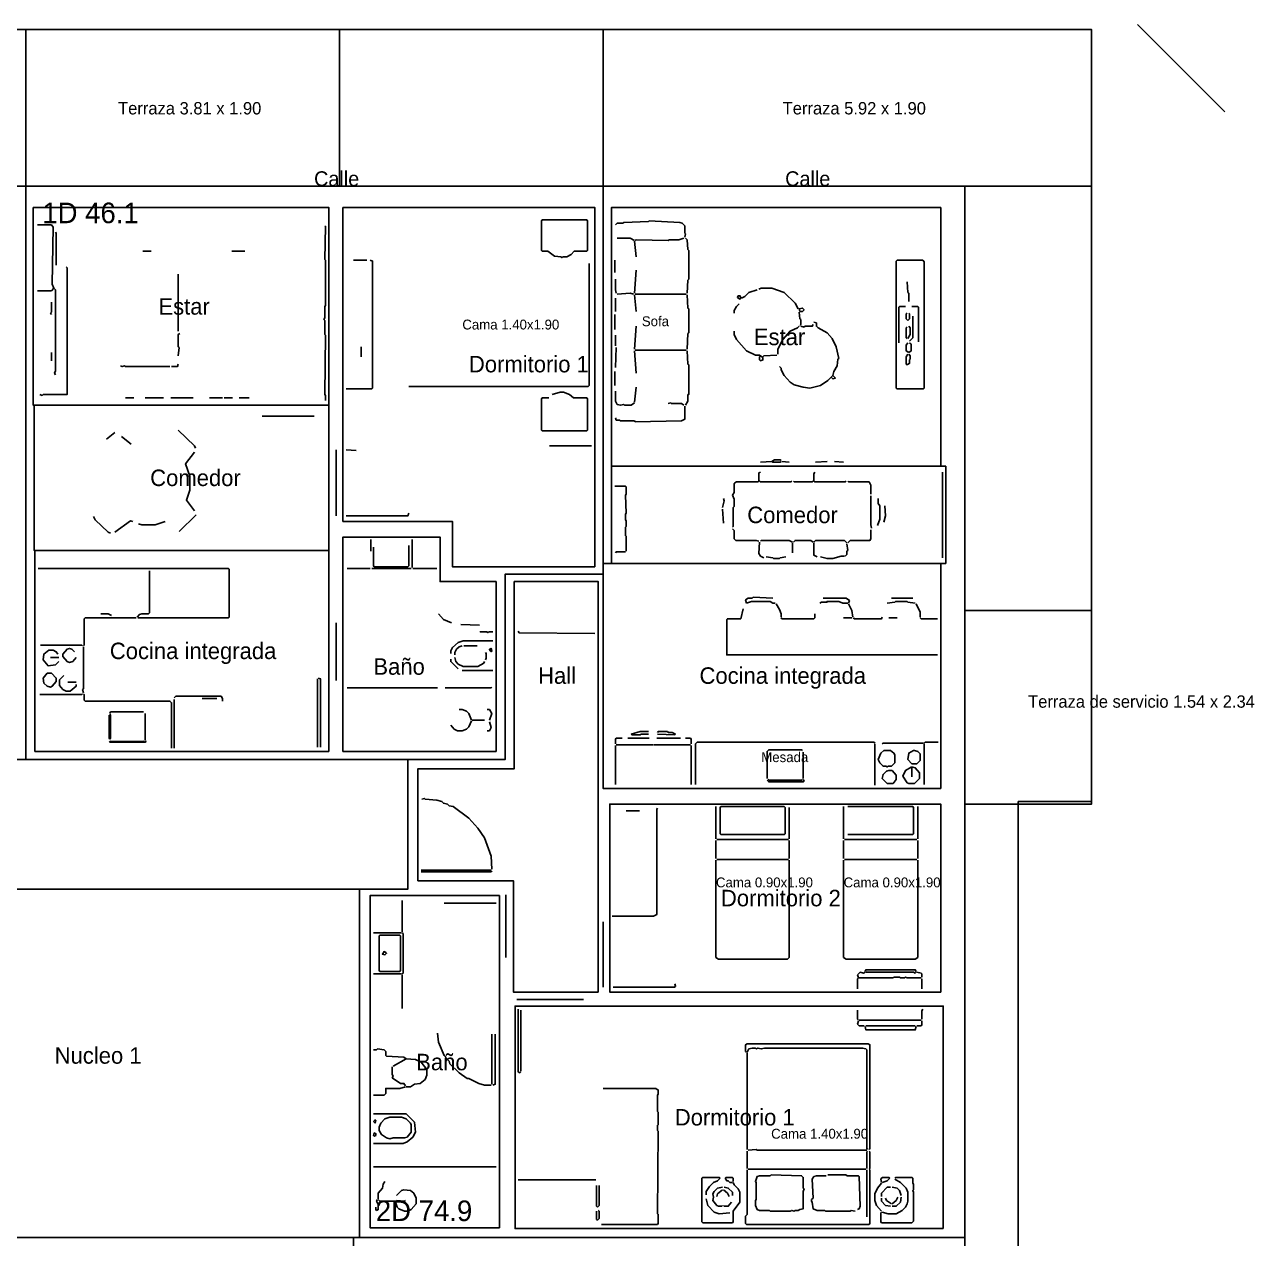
# Model space of a CAD drawing. Header units: metres. Extents: x 0 to 142, y 0 to 33.
# Drawn here: x 16.79 to 31.72, y 18.08 to 32.81 of the extents above; entities that cross this region are included whole.
import ezdxf

# ---------------------------------------------------------------- set-up
doc = ezdxf.new("R2010")
doc.units = ezdxf.units.M
for name, color, linetype in [('Trazo_Cotas', 9, 'Continuous'), ('Trazo_Entrada', 1, 'Continuous'), ('Trazo_Equipamiento', 8, 'Continuous'), ('Trazo_Estancias', 3, 'Continuous'), ('Trazo_Fachada', 30, 'Continuous'), ('Trazo_Norte', 1, 'Continuous'), ('Trazo_Nucleos', 252, 'Continuous'), ('Trazo_Pasillo', 9, 'Continuous'), ('Trazo_Puertas', 1, 'Continuous'), ('Trazo_Terreno', 7, 'Continuous'), ('Trazo_Unidad', 7, 'Continuous'), ('Trazo_Ventanas', 5, 'Continuous')]:
    doc.layers.add(name, color=color, linetype=linetype)

msp = doc.modelspace()

# ---------------------------------------------------------------- linework, layer by layer
at = {"layer": 'Trazo_Cotas'}
for points in [[(11.47, 32.75), (16.8, 32.75), (16.8, 30.85), (11.47, 30.85)], [(16.8, 32.75), (20.61, 32.75), (20.61, 30.85), (16.8, 30.85)], [(23.81, 32.75), (29.74, 32.75), (29.74, 30.85), (23.81, 30.85)], [(28.2, 25.7), (29.74, 25.7), (29.74, 23.35), (28.2, 23.35)]]:
    msp.add_lwpolyline(points, close=True, dxfattribs=at)
at = {"layer": 'Trazo_Entrada'}
for p, q in [((19.48, 23.89), (20.38, 23.89)), ((21.44, 23.41), (21.44, 22.52))]:
    msp.add_line(p, q, dxfattribs=at)
at = {"layer": 'Trazo_Equipamiento', "color": 9}
for p, q in [((24.21, 29.99), (24.19, 30.18)), ((18.32, 30.06), (18.22, 30.06)), ((19.3, 30.06), (19.46, 30.06)), ((20.94, 29.95), (20.78, 29.95)), ((23.95, 29.95), (23.95, 29.8)), ((18.65, 29.78), (18.65, 29.09)), ((24.19, 29.55), (24.21, 29.83)), ((23.96, 29.49), (23.96, 29.33)), ((24.21, 29.33), (24.19, 29.53)), ((24.2, 29.54), (24.82, 29.54)), ((23.95, 29.29), (23.95, 29.11)), ((24.19, 28.87), (24.21, 29.15)), ((23.96, 28.91), (23.96, 29.04)), ((17.11, 28.83), (17.11, 28.73)), ((20.87, 28.9), (20.87, 28.78)), ((23.97, 28.89), (23.96, 28.65)), ((24.19, 28.85), (24.21, 28.58)), ((24.82, 28.86), (24.2, 28.86)), ((23.95, 28.43), (23.95, 28.6)), ((24.21, 28.41), (24.19, 28.23)), ((18.01, 28.28), (18.11, 28.28)), ((18.47, 28.28), (18.25, 28.28)), ((18.83, 28.28), (18.56, 28.28)), ((19.19, 28.28), (19.03, 28.28)), ((19.31, 28.28), (19.21, 28.28)), ((19.51, 28.28), (19.39, 28.28)), ((20.3, 28.06), (19.67, 28.06)), ((17.88, 27.86), (17.78, 27.78)), ((17.96, 27.81), (18.08, 27.72)), ((20.81, 27.64), (20.69, 27.65)), ((23.16, 27.7), (23.67, 27.7)), ((25.72, 27.5), (25.86, 27.51)), ((26.07, 27.5), (25.98, 27.51)), ((26.53, 27.51), (26.39, 27.5)), ((26.73, 27.5), (26.62, 27.51)), ((27.93, 26.34), (27.93, 27.38)), ((25.26, 26.93), (25.27, 26.76)), ((18.87, 26.86), (18.66, 26.66)), ((26.11, 26.52), (26.11, 26.4)), ((25.18, 23.32), (25.18, 22.93)), ((26.07, 23.31), (26.07, 22.93)), ((26.73, 22.93), (26.73, 23.32)), ((27.63, 22.93), (27.63, 23.32)), ((24.25, 23.27), (24.09, 23.27)), ((25.18, 22.91), (25.18, 22.69)), ((25.19, 22.92), (26.06, 22.92)), ((26.07, 22.91), (26.07, 22.69)), ((26.73, 22.91), (26.73, 22.69)), ((26.74, 22.92), (27.62, 22.92)), ((27.63, 22.69), (27.63, 22.91)), ((21.6, 22.55), (22.45, 22.55)), ((25.19, 22.68), (26.06, 22.68)), ((27.62, 22.68), (26.74, 22.68)), ((27.68, 21.11), (27.68, 21.23)), ((22.81, 20.11), (22.81, 20.85)), ((26.92, 20.73), (27.67, 20.73)), ((27.6, 20.66), (27, 20.66)), ((25.56, 19.16), (25.56, 20.33)), ((25.56, 18.93), (25.56, 19.14)), ((27, 18.92), (25.57, 18.92)), ((27.01, 18.34), (27.01, 18.91)), ((22.78, 18.79), (23.72, 18.79))]:
    msp.add_line(p, q, dxfattribs=at)
at = {"layer": 'Trazo_Equipamiento', "color": 8}
for p, q in [((20.99, 26.56), (20.99, 26.42)), ((21.49, 26.22), (21.49, 26.56)), ((20.98, 26.21), (20.7, 26.21)), ((21.48, 26.21), (21, 26.21)), ((21.5, 26.21), (21.79, 26.21)), ((27.31, 25.85), (27.57, 25.85)), ((26.83, 25.61), (26.73, 25.61)), ((27.38, 25.61), (27.28, 25.61)), ((22.31, 25.52), (22.08, 25.53)), ((22.12, 25.27), (22.28, 25.27)), ((17.2, 25.13), (17.1, 25.13)), ((22.47, 24.97), (22.1, 24.97)), ((17.31, 24.83), (17.41, 24.83)), ((20.34, 24.87), (20.34, 24.04)), ((21.8, 24.76), (20.7, 24.76)), ((18.6, 24.62), (18.6, 24.03)), ((18.94, 24.63), (19.12, 24.63)), ((18.25, 24.13), (18.25, 24.45)), ((22.37, 24.37), (22.22, 24.37)), ((23.96, 24.06), (23.96, 23.59)), ((24.42, 24.07), (23.97, 24.07)), ((24.37, 24.15), (24.11, 24.15)), ((24.87, 24.07), (24.43, 24.07)), ((24.75, 24.15), (24.46, 24.15)), ((24.88, 24.06), (24.88, 23.59)), ((27.11, 24.08), (27.11, 23.58)), ((27.71, 23.59), (27.71, 24.08)), ((26.24, 23.66), (26.24, 23.98)), ((27.56, 23.68), (27.56, 23.79)), ((21.37, 22.18), (21.37, 21.8)), ((21.88, 22.15), (22.51, 22.15)), ((21.36, 21.79), (21.02, 21.79)), ((21.02, 21.29), (21.36, 21.29)), ((21.37, 21.28), (21.37, 20.87)), ((22.46, 19.95), (22.46, 20.56)), ((21.26, 20.17), (21.42, 20.26)), ((21.02, 18.95), (22.51, 18.95))]:
    msp.add_line(p, q, dxfattribs=at)
at = {"layer": 'Trazo_Equipamiento', "color": 9}
for points in [[(17.14, 29.61), (17.12, 29.66), (17.13, 30.35), (17.11, 30.38), (16.94, 30.38)], [(20.44, 28.25), (20.44, 28.31), (20.43, 28.32), (20.44, 29.04), (20.43, 29.05), (20.43, 29.22), (20.42, 29.23), (20.43, 29.25), (20.43, 29.39), (20.44, 29.4), (20.44, 29.95), (20.43, 29.96), (20.44, 30.36), (20.43, 30.37)], [(23.96, 30.38), (23.98, 30.4), (24.05, 30.4), (24.06, 30.41), (24.36, 30.42), (24.37, 30.43), (24.74, 30.41), (24.77, 30.4), (24.8, 30.37), (24.8, 30.28), (24.81, 30.27), (24.8, 30.23)], [(17.17, 29.89), (17.17, 30.28), (17.16, 30.29)], [(24.19, 30.19), (24.14, 30.22), (23.98, 30.22)], [(24.2, 30.19), (24.21, 30.2), (24.6, 30.19), (24.61, 30.2), (24.73, 30.2), (24.79, 30.22)], [(24.83, 29.55), (24.84, 29.71), (24.85, 29.72), (24.85, 30.07), (24.84, 30.08), (24.83, 30.2), (24.81, 30.22)], [(17.29, 29.87), (17.3, 29.86), (17.3, 28.32), (17.01, 28.32), (17, 28.31), (16.97, 28.32)], [(20.69, 28.39), (21, 28.39), (21.01, 28.4), (21.01, 29.94), (20.98, 29.95)], [(21.45, 28.42), (23.63, 28.42), (23.64, 28.43), (23.64, 29.91)], [(23.97, 29.55), (23.96, 29.59), (23.96, 29.72)], [(17.14, 29.61), (17.11, 29.58), (16.94, 29.58)], [(17.16, 28.56), (17.15, 28.58), (17.16, 28.61), (17.16, 29.59), (17.14, 29.61)], [(25.49, 29.49), (25.53, 29.51), (25.58, 29.56), (25.68, 29.59)], [(26.18, 29.36), (26.14, 29.43), (26.01, 29.56), (25.86, 29.61), (25.73, 29.61), (25.7, 29.6)], [(27.5, 29.69), (27.51, 29.56), (27.52, 29.55), (27.52, 29.45)], [(17.11, 29.29), (17.1, 29.31), (17.11, 29.32), (17.11, 29.44)], [(24.18, 29.54), (24.14, 29.55), (23.98, 29.54)], [(24.83, 28.87), (24.84, 29.06), (24.85, 29.07), (24.85, 29.36), (24.84, 29.37), (24.83, 29.53)], [(25.46, 29.42), (25.43, 29.39), (25.4, 29.34), (25.4, 29.31)], [(26.19, 29.32), (26.2, 29.24), (26.21, 29.23), (26.21, 29.17), (26.2, 29.16)], [(27.48, 29.39), (27.41, 29.39), (27.4, 29.38), (27.4, 28.95)], [(27.51, 29.22), (27.49, 29.24), (27.49, 29.3), (27.5, 29.31)], [(27.52, 29.31), (27.53, 29.3), (27.53, 29.24), (27.51, 29.22)], [(27.53, 28.97), (27.57, 29.01), (27.57, 29.27)], [(27.56, 29.39), (27.63, 29.39), (27.64, 29.38), (27.64, 28.96)], [(26.19, 29.15), (26.17, 29.13), (26.08, 29.09), (25.99, 28.99), (25.93, 28.87), (25.93, 28.81)], [(26.36, 29.17), (26.35, 29.15), (26.26, 29.15), (26.25, 29.14), (26.21, 29.15)], [(26.6, 28.55), (26.61, 28.6), (26.65, 28.67), (26.66, 28.75), (26.67, 28.76), (26.64, 28.9), (26.59, 29), (26.53, 29.07), (26.42, 29.13), (26.4, 29.15), (26.4, 29.19), (26.37, 29.2)], [(27.5, 29.14), (27.49, 29.13), (27.49, 29.01), (27.5, 29)], [(27.52, 29.15), (27.54, 29.13), (27.54, 29.05), (27.51, 29)], [(18.67, 29.06), (18.65, 29.05), (18.65, 28.9), (18.66, 28.89), (18.65, 28.79)], [(25.72, 28.79), (25.71, 28.8), (25.66, 28.8), (25.55, 28.85), (25.43, 28.99), (25.4, 29.05), (25.4, 29.09)], [(24.83, 28.85), (24.84, 28.69), (24.85, 28.68), (24.85, 28.32), (24.84, 28.32), (24.84, 28.24), (24.81, 28.19)], [(27.52, 28.83), (27.49, 28.85), (27.49, 28.92), (27.51, 28.95)], [(27.53, 28.95), (27.55, 28.93), (27.55, 28.85), (27.52, 28.83)], [(18.65, 28.69), (18.64, 28.66), (18.57, 28.66)], [(25.75, 28.78), (25.76, 28.79), (25.92, 28.8)], [(27.51, 28.81), (27.49, 28.78), (27.49, 28.69), (27.5, 28.68)], [(27.52, 28.81), (27.54, 28.79), (27.54, 28.75), (27.53, 28.74), (27.53, 28.7), (27.5, 28.68)], [(17.95, 28.67), (17.97, 28.66), (18, 28.67), (18.01, 28.66), (18.55, 28.66)], [(26.58, 28.53), (26.54, 28.49), (26.45, 28.43), (26.32, 28.4), (26.24, 28.41), (26.13, 28.44), (26.08, 28.47), (26.01, 28.55), (25.97, 28.62), (25.97, 28.64), (25.95, 28.66)], [(23.19, 28.32), (23.29, 28.35), (23.33, 28.35), (23.4, 28.32), (23.45, 28.28), (23.61, 28.28), (23.62, 28.27), (23.62, 27.89), (23.61, 27.88), (23.07, 27.88), (23.06, 27.89), (23.06, 28.27), (23.07, 28.28), (23.15, 28.28)], [(23.98, 28.2), (23.96, 28.24), (23.96, 28.36)], [(24.8, 28.18), (24.8, 28.02), (24.76, 28), (24.2, 27.99), (24.19, 28), (24.02, 28), (24.01, 28.01), (23.97, 28.01), (23.96, 28.04)], [(24.19, 28.22), (24.15, 28.19), (24.07, 28.19), (24.06, 28.2), (24.02, 28.19), (23.98, 28.2)], [(24.79, 28.19), (24.76, 28.21), (24.64, 28.21), (24.63, 28.22), (24.6, 28.21)], [(18.86, 27.67), (18.85, 27.7), (18.65, 27.89)], [(18.85, 27.62), (18.74, 27.48), (18.79, 27.33), (18.79, 27.16), (18.75, 27.04), (18.85, 26.91)], [(25.97, 27.52), (25.96, 27.53), (25.89, 27.53), (25.86, 27.51)], [(25.97, 27.51), (25.96, 27.5), (25.87, 27.5), (25.86, 27.51)], [(25.7, 27.27), (25.7, 27.37), (25.72, 27.38)], [(26.38, 27.38), (26.37, 27.36), (26.37, 27.27)], [(23.95, 27.21), (24.08, 27.21), (24.09, 27.2)], [(24.09, 26.42), (24.09, 26.6), (24.08, 26.61), (24.08, 26.71), (24.09, 26.72), (24.09, 26.79), (24.08, 26.8), (24.08, 26.87), (24.09, 26.88), (24.08, 27.1), (24.09, 27.11), (24.09, 27.2)], [(25.7, 27.27), (25.69, 27.26), (25.43, 27.26), (25.41, 27.25), (25.4, 27.24), (25.4, 27.13), (25.38, 27.1)], [(25.71, 27.27), (25.72, 27.26), (26.09, 27.26), (26.1, 27.27)], [(26.36, 27.27), (26.35, 27.26), (26.13, 27.26), (26.12, 27.27)], [(26.76, 27.27), (26.75, 27.26), (26.38, 27.26), (26.37, 27.27)], [(27.06, 27.11), (27.06, 27.22), (27.04, 27.26), (26.79, 27.26), (26.78, 27.27)], [(25.27, 27.06), (25.28, 27.03), (25.26, 26.95)], [(25.38, 26.71), (25.39, 26.72), (25.39, 26.95), (25.4, 26.96), (25.4, 27.05), (25.38, 27.1)], [(27.06, 27.09), (27.06, 26.74), (27.07, 26.7)], [(27.14, 26.73), (27.17, 26.81), (27.17, 26.97), (27.15, 27), (27.15, 27.06)], [(20.69, 26.85), (21.44, 26.85), (21.45, 26.88)], [(27.23, 26.97), (27.24, 26.85), (27.22, 26.77)], [(17.62, 26.84), (17.64, 26.8), (17.8, 26.65), (17.83, 26.64)], [(18.1, 26.78), (18.07, 26.79), (17.88, 26.65)], [(18.17, 26.75), (18.21, 26.74), (18.37, 26.74), (18.49, 26.78)], [(25.38, 26.69), (25.4, 26.67), (25.4, 26.57), (25.42, 26.55), (25.67, 26.55), (25.7, 26.54)], [(27.06, 26.68), (27.06, 26.57), (27.05, 26.55), (26.81, 26.55), (26.78, 26.52)], [(25.76, 26.34), (25.72, 26.36), (25.7, 26.39), (25.71, 26.53)], [(25.72, 26.54), (25.73, 26.55), (26.07, 26.55), (26.11, 26.53)], [(26.36, 26.53), (26.33, 26.55), (26.14, 26.55), (26.12, 26.53)], [(26.37, 26.53), (26.39, 26.55), (26.74, 26.55), (26.77, 26.52)], [(26.41, 26.35), (26.37, 26.37), (26.37, 26.52)], [(26.77, 26.51), (26.78, 26.43), (26.77, 26.42), (26.77, 26.38), (26.75, 26.36)], [(23.96, 26.4), (23.97, 26.41), (24.08, 26.41)], [(26.03, 26.35), (25.96, 26.34), (25.95, 26.33), (25.88, 26.33), (25.87, 26.34), (25.79, 26.35)], [(26.45, 26.35), (26.53, 26.33), (26.6, 26.33), (26.7, 26.36), (26.74, 26.36)], [(23.71, 25.42), (22.79, 25.43), (22.78, 25.45)], [(22.46, 22.56), (22.45, 22.72), (22.37, 22.94), (22.29, 23.06), (22.18, 23.18), (21.99, 23.32), (21.94, 23.33), (21.92, 23.35), (21.87, 23.36), (21.85, 23.38), (21.79, 23.4), (21.65, 23.41), (21.64, 23.42), (21.61, 23.41)], [(24.47, 23.3), (24.46, 23.29), (24.46, 22.01), (24.42, 21.99), (23.92, 21.99)], [(26.78, 22.98), (27.57, 22.98), (27.58, 22.99), (27.58, 23.31), (27.57, 23.32), (26.78, 23.32)], [(26.07, 22.67), (26.07, 21.49), (26.05, 21.47), (25.21, 21.47), (25.18, 21.49), (25.18, 22.67)], [(26.73, 22.67), (26.73, 21.49), (26.76, 21.47), (27.6, 21.47), (27.63, 21.49), (27.63, 22.67)], [(21.6, 22.53), (22.45, 22.53), (22.46, 22.54)], [(26.91, 21.24), (26.9, 21.28), (26.93, 21.31), (26.97, 21.3), (26.99, 21.31)], [(26.91, 21.24), (26.9, 21.23), (26.9, 21.11)], [(26.91, 21.24), (27.33, 21.24), (27.34, 21.25), (27.41, 21.25), (27.42, 21.24), (27.47, 21.24), (27.48, 21.25), (27.5, 21.24), (27.67, 21.24)], [(26.99, 21.32), (27, 21.34), (27.6, 21.34), (27.61, 21.32)], [(27.61, 21.31), (27.6, 21.3), (27.58, 21.31), (27, 21.31)], [(27.62, 21.31), (27.67, 21.3), (27.68, 21.29), (27.68, 21.25)], [(23.93, 21.13), (24.68, 21.13), (24.69, 21.14), (24.68, 21.17)], [(22.81, 20.1), (22.8, 20.09), (22.78, 20.1), (22.78, 20.86)], [(26.9, 20.85), (26.9, 20.74), (26.91, 20.73)], [(27.69, 20.86), (27.68, 20.84), (27.68, 20.74)], [(26.98, 20.66), (26.92, 20.66), (26.9, 20.68), (26.91, 20.72)], [(26.99, 20.65), (27, 20.61), (27.6, 20.61), (27.61, 20.65)], [(27.62, 20.66), (27.67, 20.66), (27.68, 20.67), (27.68, 20.72)], [(27.04, 19.16), (27.05, 19.17), (27.05, 20.43), (27.03, 20.44), (25.56, 20.44), (25.54, 20.43), (25.54, 20.35), (25.55, 20.34)], [(25.56, 20.34), (25.58, 20.38), (25.62, 20.39), (25.66, 20.39), (25.67, 20.38), (25.69, 20.39), (25.73, 20.38), (25.77, 20.39), (26.96, 20.39), (27, 20.38), (27.01, 20.37), (27.01, 19.17), (27.02, 19.16)], [(23.81, 19.9), (24.45, 19.9), (24.48, 19.88), (24.48, 19.83), (24.47, 19.82), (24.47, 19.62), (24.48, 19.61), (24.48, 19.46), (24.47, 19.45), (24.47, 19.39), (24.48, 19.38), (24.47, 18.38), (24.48, 18.37), (24.48, 18.26), (24.47, 18.25), (23.79, 18.25)], [(27.01, 19.15), (25.68, 19.15), (25.67, 19.16), (25.57, 19.15)], [(27.01, 18.93), (27.01, 19.13), (27.02, 19.14)], [(27.04, 19.14), (27.05, 19.13), (27.05, 18.93), (27.04, 18.92)], [(25.39, 18.76), (25.4, 18.73), (25.45, 18.68), (25.47, 18.64), (25.47, 18.52), (25.39, 18.41), (25.39, 18.28), (25.38, 18.27), (25.02, 18.27), (25.01, 18.28), (25.01, 18.81), (25.02, 18.82), (25.22, 18.82), (25.23, 18.81)], [(25.29, 18.81), (25.3, 18.82), (25.38, 18.82), (25.39, 18.81), (25.39, 18.77)], [(25.56, 18.91), (25.56, 18.37), (25.54, 18.35), (25.54, 18.26), (25.55, 18.25), (27.04, 18.25), (27.05, 18.26), (27.05, 18.91), (27.04, 18.92)], [(26.52, 18.84), (26.4, 18.84), (26.37, 18.83), (26.35, 18.8), (26.36, 18.57), (26.34, 18.55), (26.34, 18.53), (26.35, 18.52), (26.36, 18.44), (26.41, 18.42), (26.5, 18.42), (26.51, 18.41), (26.81, 18.41), (26.82, 18.42), (26.87, 18.41)], [(26.9, 18.43), (26.92, 18.44), (26.93, 18.47), (26.92, 18.83), (26.91, 18.84), (26.77, 18.84), (26.76, 18.85), (26.54, 18.85)], [(27.35, 18.81), (27.36, 18.82), (27.56, 18.82), (27.57, 18.81), (27.57, 18.75), (27.58, 18.74), (27.58, 18.67), (27.57, 18.66), (27.58, 18.64), (27.58, 18.29), (27.56, 18.27), (27.19, 18.27), (27.18, 18.28), (27.18, 18.39), (27.19, 18.4)], [(27.19, 18.76), (27.18, 18.8), (27.2, 18.82), (27.28, 18.82), (27.29, 18.81)], [(23.74, 18.46), (23.73, 18.47), (23.73, 18.72)], [(23.76, 18.72), (23.76, 18.48), (23.74, 18.46)], [(25.23, 18.81), (25.2, 18.78), (25.15, 18.76), (25.1, 18.71), (25.06, 18.65), (25.06, 18.61)], [(25.15, 18.58), (25.14, 18.62), (25.16, 18.65), (25.2, 18.69), (25.26, 18.7)], [(25.26, 18.67), (25.2, 18.62), (25.19, 18.59)], [(25.27, 18.67), (25.32, 18.63), (25.34, 18.59)], [(25.38, 18.6), (25.38, 18.64), (25.33, 18.69), (25.28, 18.7)], [(25.38, 18.76), (25.35, 18.76), (25.33, 18.78), (25.31, 18.78), (25.29, 18.81)], [(27.19, 18.75), (27.14, 18.69), (27.11, 18.62), (27.11, 18.54), (27.13, 18.48), (27.19, 18.41)], [(27.3, 18.7), (27.26, 18.7), (27.19, 18.63), (27.19, 18.59)], [(27.2, 18.76), (27.26, 18.78), (27.29, 18.81)], [(27.35, 18.8), (27.42, 18.76), (27.49, 18.69), (27.51, 18.64), (27.51, 18.53), (27.5, 18.5), (27.48, 18.46), (27.44, 18.42), (27.37, 18.38), (27.27, 18.38), (27.2, 18.4)], [(27.32, 18.7), (27.38, 18.69), (27.41, 18.66), (27.43, 18.6)], [(25.06, 18.56), (25.08, 18.48), (25.16, 18.4), (25.22, 18.38), (25.35, 18.39)], [(25.15, 18.58), (25.14, 18.54), (25.19, 18.48), (25.21, 18.47), (25.25, 18.47), (25.26, 18.48)], [(25.27, 18.48), (25.28, 18.47), (25.33, 18.47), (25.37, 18.52)], [(27.19, 18.57), (27.19, 18.53), (27.24, 18.48), (27.3, 18.47)], [(27.24, 18.57), (27.25, 18.54), (27.31, 18.5)], [(27.39, 18.58), (27.37, 18.54), (27.32, 18.5)], [(27.43, 18.58), (27.42, 18.52), (27.37, 18.47), (27.32, 18.47)], [(23.73, 18.41), (23.73, 18.31), (23.74, 18.3)], [(23.75, 18.42), (23.76, 18.41), (23.76, 18.32), (23.74, 18.3)]]:
    msp.add_lwpolyline(points, dxfattribs=at)
for points in [[(23.61, 30.44), (23.07, 30.44), (23.06, 30.43), (23.06, 30.07), (23.07, 30.06), (23.14, 30.06), (23.22, 30), (23.3, 29.99), (23.31, 29.98), (23.32, 29.99), (23.37, 29.99), (23.42, 30.02), (23.46, 30.06), (23.61, 30.06), (23.62, 30.07), (23.62, 30.43)], [(27.37, 29.94), (27.38, 29.95), (27.69, 29.95), (27.71, 29.93), (27.71, 28.4), (27.7, 28.39), (27.38, 28.39), (27.37, 28.4)], [(25.48, 29.5), (25.47, 29.52), (25.45, 29.52), (25.44, 29.5), (25.47, 29.48)], [(26.19, 29.36), (26.23, 29.37), (26.25, 29.35), (26.23, 29.33), (26.2, 29.33)], [(25.72, 28.79), (25.71, 28.78), (25.71, 28.74), (25.72, 28.73), (25.75, 28.74), (25.75, 28.77)], [(26.6, 28.55), (26.63, 28.52), (26.6, 28.51), (26.58, 28.53)], [(25.24, 23.32), (25.23, 23.31), (25.23, 22.99), (25.24, 22.98), (26.01, 22.98), (26.02, 22.99), (26.02, 23.31), (26.01, 23.32)], [(26.18, 18.42), (26.14, 18.42), (26.13, 18.41), (26.1, 18.42), (26.08, 18.41), (25.84, 18.41), (25.83, 18.42), (25.71, 18.42), (25.68, 18.43), (25.66, 18.48), (25.66, 18.54), (25.67, 18.55), (25.67, 18.76), (25.66, 18.77), (25.68, 18.83), (25.71, 18.84), (25.84, 18.84), (25.85, 18.85), (26.22, 18.84), (26.24, 18.82), (26.24, 18.69), (26.25, 18.68), (26.24, 18.65), (26.24, 18.44), (26.2, 18.43)]]:
    msp.add_lwpolyline(points, close=True, dxfattribs=at)
at = {"layer": 'Trazo_Equipamiento', "color": 8}
for points in [[(21.02, 26.47), (21.02, 26.24), (21.03, 26.23), (21.44, 26.23), (21.45, 26.24), (21.45, 26.49)], [(18.16, 25.61), (19.26, 25.61), (19.27, 25.62), (19.27, 26.2), (19.26, 26.21), (16.95, 26.21)], [(18.3, 26.18), (18.3, 25.67), (18.29, 25.66), (18.21, 25.66), (18.18, 25.65), (18.15, 25.62)], [(25.55, 25.79), (25.54, 25.83), (25.57, 25.85), (25.62, 25.85), (25.63, 25.86), (25.87, 25.85)], [(26.48, 25.85), (26.76, 25.85), (26.8, 25.82), (26.79, 25.79)], [(25.51, 25.72), (25.48, 25.6), (25.32, 25.6), (25.31, 25.59), (25.31, 25.16), (27.87, 25.16)], [(25.9, 25.79), (25.87, 25.79), (25.84, 25.81), (25.61, 25.81), (25.55, 25.79)], [(25.97, 25.62), (25.97, 25.66), (25.95, 25.71), (25.91, 25.78)], [(26.44, 25.79), (26.46, 25.8), (26.53, 25.8), (26.53, 25.81), (26.67, 25.81), (26.72, 25.79), (26.78, 25.79)], [(26.79, 25.78), (26.83, 25.7), (26.84, 25.62)], [(27.26, 25.79), (27.35, 25.8), (27.36, 25.81), (27.5, 25.81), (27.51, 25.8), (27.6, 25.79)], [(27.61, 25.78), (27.66, 25.68), (27.66, 25.62)], [(17.5, 25.27), (17.51, 25.28), (17.51, 25.6), (17.52, 25.61), (18.14, 25.61)], [(17.71, 25.66), (17.8, 25.66), (17.84, 25.64)], [(21.97, 25.55), (21.87, 25.59), (21.81, 25.66)], [(25.97, 25.61), (25.98, 25.6), (26.37, 25.6), (26.38, 25.61), (26.38, 25.66)], [(27.2, 25.62), (27.19, 25.6), (26.86, 25.6), (26.85, 25.61)], [(27.66, 25.61), (27.67, 25.6), (27.87, 25.6)], [(22.32, 25.45), (22.32, 25.44), (22.4, 25.44), (22.41, 25.43), (22.42, 25.44), (22.47, 25.44)], [(16.98, 25.28), (17.48, 25.28), (17.49, 25.27)], [(17.41, 25.13), (17.37, 25.08), (17.33, 25.07), (17.3, 25.08), (17.25, 25.14), (17.25, 25.17), (17.3, 25.23), (17.33, 25.24), (17.36, 25.23), (17.39, 25.2)], [(17.5, 25.26), (17.5, 24.75), (17.49, 24.74), (17.5, 24.7)], [(21.96, 25.18), (21.96, 25.21), (21.98, 25.25), (22.05, 25.31), (22.11, 25.33), (22.47, 25.33)], [(22.01, 25.16), (22.01, 25.19), (22.03, 25.23), (22.06, 25.26), (22.1, 25.27)], [(17.19, 25.17), (17.17, 25.2), (17.13, 25.22), (17.08, 25.22), (17.02, 25.17), (17.01, 25.1), (17.07, 25.03), (17.16, 25.04), (17.2, 25.08)], [(21.96, 25.11), (21.96, 25.08), (22.05, 24.99)], [(22.37, 25.08), (22.36, 25.06), (22.29, 25.02), (22.11, 25.02), (22.05, 25.05), (22.02, 25.08), (22.01, 25.13)], [(22.38, 25.1), (22.39, 25.12), (22.39, 25.18), (22.38, 25.19)], [(17.41, 24.8), (17.41, 24.78), (17.34, 24.72), (17.29, 24.72), (17.25, 24.74), (17.21, 24.79), (17.21, 24.86), (17.26, 24.91)], [(20.38, 24.04), (20.38, 24.87), (20.35, 24.88)], [(16.97, 24.68), (17.48, 24.68), (17.49, 24.69)], [(17.5, 24.69), (17.51, 24.68), (17.51, 24.61), (17.52, 24.6), (18.55, 24.6), (18.57, 24.58), (18.57, 24.03)], [(18.6, 24.64), (18.62, 24.66), (19.17, 24.66), (19.19, 24.63), (19.19, 24.6)], [(21.89, 24.76), (22.45, 24.76), (22.46, 24.77)], [(22.21, 24.37), (22.18, 24.45), (22.15, 24.48), (22.1, 24.5), (22.06, 24.5)], [(22.4, 24.5), (22.43, 24.5), (22.46, 24.45), (22.43, 24.37)], [(17.81, 24.43), (17.81, 24.15), (17.82, 24.14)], [(17.82, 24.45), (17.83, 24.47), (18.23, 24.47)], [(17.82, 24.14), (17.83, 24.15), (17.83, 24.43), (17.82, 24.44)], [(22.21, 24.36), (22.18, 24.29), (22.15, 24.26), (22.1, 24.24), (22.04, 24.24), (22, 24.26), (21.96, 24.31)], [(22.43, 24.35), (22.45, 24.28), (22.43, 24.24), (22.4, 24.24)], [(24.36, 24.23), (24.26, 24.23), (24.15, 24.2)], [(24.36, 24.2), (24.27, 24.2), (24.26, 24.19), (24.16, 24.19), (24.15, 24.2)], [(24.69, 24.2), (24.65, 24.22), (24.6, 24.22), (24.59, 24.23), (24.48, 24.23), (24.47, 24.22)], [(24.69, 24.2), (24.68, 24.19), (24.47, 24.2)], [(18.25, 24.12), (18.26, 24.11), (18.25, 24.1), (17.82, 24.1), (17.81, 24.11)], [(18.24, 24.12), (18.23, 24.11), (17.83, 24.11), (17.82, 24.12)], [(24.04, 24.15), (23.97, 24.15), (23.96, 24.14), (23.96, 24.08)], [(24.81, 24.15), (24.87, 24.15), (24.88, 24.14), (24.88, 24.08)], [(27.11, 24.09), (27.1, 24.1), (24.95, 24.1), (24.93, 24.08), (24.93, 23.59)], [(27.7, 24.09), (27.21, 24.09), (27.2, 24.08)], [(27.88, 24.1), (27.72, 24.1), (27.71, 24.09)], [(26.23, 24), (26.22, 24.01), (25.82, 24.01), (25.8, 23.99), (25.8, 23.66)], [(25.8, 23.64), (25.82, 23.62), (26.24, 23.62), (26.25, 23.63), (26.24, 23.65)], [(25.81, 23.65), (25.83, 23.64), (26.22, 23.64), (26.23, 23.65)], [(21.37, 21.29), (21.38, 21.3), (21.38, 21.78), (21.37, 21.79)], [(22.45, 19.94), (22.37, 19.94), (22.3, 19.96), (22.18, 20.02), (22.16, 20.02), (22.06, 20.09), (21.95, 20.2), (21.94, 20.23), (21.88, 20.3), (21.81, 20.46), (21.8, 20.57)], [(22.5, 20.56), (22.5, 19.95), (22.47, 19.94)], [(21.02, 20.37), (21.06, 20.37), (21.07, 20.38), (21.15, 20.37), (21.17, 20.35), (21.17, 20.3), (21.18, 20.29), (21.39, 20.28), (21.42, 20.26)], [(21.41, 19.93), (21.39, 19.96), (21.35, 19.96), (21.25, 20.03), (21.26, 20.05), (21.25, 20.07), (21.25, 20.16)], [(21.42, 19.92), (21.47, 19.92), (21.52, 19.95), (21.59, 19.96), (21.65, 20.01), (21.67, 20.06), (21.67, 20.13), (21.6, 20.22), (21.53, 20.25), (21.42, 20.26)], [(21.02, 19.82), (21.15, 19.82), (21.17, 19.84), (21.17, 19.9), (21.18, 19.9)], [(21.18, 19.9), (21.34, 19.9), (21.41, 19.92)], [(21.02, 19.23), (21.38, 19.23), (21.43, 19.25), (21.5, 19.31), (21.53, 19.37), (21.52, 19.49), (21.42, 19.59), (21.02, 19.59)], [(21.16, 18.77), (21.14, 18.74), (21.13, 18.69), (21.08, 18.63), (21.08, 18.56)], [(21.3, 18.6), (21.36, 18.66), (21.39, 18.67), (21.47, 18.66), (21.51, 18.63), (21.54, 18.57), (21.54, 18.5), (21.48, 18.43), (21.44, 18.41), (21.4, 18.41), (21.33, 18.44), (21.31, 18.46), (21.29, 18.52)], [(21.05, 18.46), (21.05, 18.43), (21.06, 18.42), (21.08, 18.43), (21.08, 18.49), (21.06, 18.53), (21.07, 18.55)], [(21.08, 18.55), (21.1, 18.53), (21.28, 18.53)], [(21.41, 18.54), (21.4, 18.53), (21.3, 18.54)]]:
    msp.add_lwpolyline(points, dxfattribs=at)
for points in [[(22.44, 25.21), (22.43, 25.23), (22.45, 25.24), (22.46, 25.21), (22.45, 25.2)], [(17.06, 24.78), (17.02, 24.82), (17.01, 24.88), (17.06, 24.94), (17.11, 24.94), (17.17, 24.88), (17.17, 24.84), (17.12, 24.78), (17.1, 24.77)], [(27.3, 24), (27.34, 23.97), (27.35, 23.95), (27.35, 23.85), (27.31, 23.81), (27.27, 23.81), (27.26, 23.8), (27.25, 23.81), (27.21, 23.81), (27.17, 23.85), (27.15, 23.89), (27.18, 23.97), (27.22, 24)], [(27.59, 24), (27.63, 23.99), (27.66, 23.96), (27.66, 23.88), (27.62, 23.84), (27.56, 23.84), (27.51, 23.89), (27.52, 23.97), (27.58, 24)], [(27.32, 23.76), (27.37, 23.7), (27.37, 23.65), (27.33, 23.6), (27.26, 23.6), (27.2, 23.66), (27.21, 23.71), (27.25, 23.75), (27.28, 23.76)], [(27.57, 23.8), (27.6, 23.79), (27.65, 23.73), (27.65, 23.66), (27.59, 23.6), (27.52, 23.6), (27.5, 23.61), (27.45, 23.69), (27.48, 23.76), (27.55, 23.8)], [(21.35, 21.75), (21.34, 21.76), (21.1, 21.76), (21.09, 21.75), (21.09, 21.33), (21.1, 21.32), (21.34, 21.32), (21.35, 21.33)], [(21.17, 21.55), (21.15, 21.56), (21.13, 21.53), (21.16, 21.52), (21.18, 21.54)], [(21.02, 19.5), (21.04, 19.52), (21.05, 19.51), (21.04, 19.48)], [(21.47, 19.48), (21.42, 19.53), (21.36, 19.55), (21.22, 19.55), (21.16, 19.53), (21.11, 19.48), (21.09, 19.43), (21.09, 19.39), (21.12, 19.34), (21.18, 19.3), (21.22, 19.29), (21.26, 19.3), (21.4, 19.3), (21.43, 19.31), (21.48, 19.37), (21.48, 19.46)], [(21.05, 19.33), (21.05, 19.35), (21.03, 19.36), (21.02, 19.33), (21.03, 19.32)]]:
    msp.add_lwpolyline(points, close=True, dxfattribs=at)
at = {"layer": 'Trazo_Estancias', "color": 2}
for points in [[(20.48, 28.19), (20.48, 30.59), (16.89, 30.59), (16.89, 28.19)], [(27.91, 27.45), (27.91, 30.59), (23.91, 30.59), (23.91, 27.45)]]:
    msp.add_lwpolyline(points, close=True, dxfattribs=at)
at = {"layer": 'Trazo_Estancias', "color": 5}
for points in [[(23.71, 26.23), (23.71, 30.59), (20.65, 30.59), (20.65, 26.78), (21.98, 26.78), (21.98, 26.23)], [(27.91, 21.07), (27.91, 23.35), (23.89, 23.35), (23.89, 21.07)], [(27.94, 18.2), (27.94, 20.9), (22.74, 20.9), (22.74, 18.2)]]:
    msp.add_lwpolyline(points, close=True, dxfattribs=at)
at = {"layer": 'Trazo_Estancias', "color": 40}
for points in [[(20.48, 26.43), (20.48, 28.19), (16.9, 28.19), (16.9, 26.43)], [(27.97, 26.27), (27.97, 27.45), (23.91, 27.45), (23.91, 26.27)]]:
    msp.add_lwpolyline(points, close=True, dxfattribs=at)
at = {"layer": 'Trazo_Estancias', "color": 4}
for points in [[(22.51, 23.99), (22.51, 26.05), (21.83, 26.05), (21.83, 26.59), (20.65, 26.59), (20.65, 23.99)], [(22.55, 18.21), (22.55, 22.24), (20.98, 22.24), (20.98, 18.21)]]:
    msp.add_lwpolyline(points, close=True, dxfattribs=at)
at = {"layer": 'Trazo_Estancias', "color": 30}
for points in [[(20.48, 23.99), (20.48, 26.43), (16.91, 26.43), (16.91, 23.99)], [(27.91, 23.54), (27.91, 26.27), (23.81, 26.27), (23.81, 23.54)]]:
    msp.add_lwpolyline(points, close=True, dxfattribs=at)
at = {"layer": 'Trazo_Estancias', "color": 8}
msp.add_lwpolyline([(23.75, 21.07), (23.75, 26.05), (22.73, 26.05), (22.73, 23.78), (21.56, 23.78), (21.56, 22.42), (22.72, 22.42), (22.72, 21.07)], close=True, dxfattribs=at)
at = {"layer": 'Trazo_Fachada'}
for p, q in [((16.82, 30.85), (23.79, 30.85)), ((23.84, 30.85), (28.2, 30.85)), ((28.2, 30.85), (28.2, 18.11))]:
    msp.add_line(p, q, dxfattribs=at)
at = {"layer": 'Trazo_Norte'}
msp.add_line((31.36, 31.75), (30.3, 32.81), dxfattribs=at)
at = {"layer": 'Trazo_Nucleos'}
msp.add_lwpolyline([(15.2, 22.32), (20.85, 22.32), (20.85, 18.09), (15.2, 18.09)], close=True, dxfattribs=at)
at = {"layer": 'Trazo_Pasillo'}
msp.add_lwpolyline([(7.95, 23.89), (21.44, 23.89), (21.44, 22.32), (15.2, 22.32), (15.2, 10.6), (20.78, 10.6), (20.78, 8.95), (8.89, 8.95), (8.89, 10.16), (13.52, 10.16), (13.52, 22.32), (7.95, 22.32)], close=True, dxfattribs=at)
at = {"layer": 'Trazo_Puertas'}
for p, q in [((20.57, 27.65), (20.57, 26.85)), ((20.57, 25.55), (20.57, 24.85)), ((22.63, 22.25), (22.63, 21.49)), ((23.81, 21.92), (23.81, 21.13)), ((22.76, 20.98), (23.57, 20.98))]:
    msp.add_line(p, q, dxfattribs=at)
at = {"layer": 'Trazo_Terreno'}
msp.add_lwpolyline([(0, 32.75), (29.74, 32.75), (29.74, 23.38), (28.85, 23.38), (28.85, 10.18), (30.36, 10.18), (30.36, 0), (0, 0), (0, 10.2), (0.88, 10.2), (0.88, 23.38), (0, 23.38)], close=True, dxfattribs=at)
at = {"layer": 'Trazo_Unidad'}
for points in [[(5.85, 30.85), (16.8, 30.85), (16.8, 23.89), (7.68, 23.89), (7.68, 25.54), (5.85, 25.54)], [(16.8, 30.85), (23.81, 30.85), (23.81, 26.14), (22.62, 26.14), (22.62, 23.89), (16.8, 23.89)], [(23.81, 30.85), (28.2, 30.85), (28.2, 18.09), (20.85, 18.09), (20.85, 22.32), (21.44, 22.32), (21.44, 23.89), (22.62, 23.89), (22.62, 26.14), (23.81, 26.14)], [(20.78, 18.09), (28.2, 18.09), (28.2, 10.15), (28.75, 10.15), (28.75, 2.21), (24.26, 2.21), (24.26, 8.95), (20.78, 8.95)]]:
    msp.add_lwpolyline(points, close=True, dxfattribs=at)
at = {"layer": 'Trazo_Ventanas'}
for p, q in [((17.27, 30.85), (20.33, 30.85)), ((20.79, 30.85), (23.55, 30.85)), ((25.15, 30.85), (27.9, 30.85)), ((28.2, 30.57), (28.2, 26.29)), ((28.2, 24.92), (28.2, 24.15)), ((28.2, 23.35), (28.2, 21.15)), ((28.2, 20.76), (28.2, 18.3))]:
    msp.add_line(p, q, dxfattribs=at)

# ---------------------------------------------------------------- texts
at = {"layer": 'Trazo_Cotas'}
for s, p in [('Terraza 3.81 x 1.90', (17.92, 31.72)), ('Terraza 5.92 x 1.90', (25.99, 31.72)), ('Terraza de servicio 1.54 x 2.34', (28.97, 24.52))]:
    msp.add_text(s, height=0.15, dxfattribs=at).set_placement(p)
at = {"layer": 'Trazo_Equipamiento', "color": 8}
for s, p in [('Sofa', (24.28, 29.15)), ('Cama 1.40x1.90', (22.1, 29.11)), ('Mesada', (25.73, 23.86)), ('Cama 0.90x1.90', (25.18, 22.34)), ('Cama 0.90x1.90', (26.73, 22.34)), ('Cama 1.40x1.90', (25.85, 19.29))]:
    msp.add_text(s, height=0.12, dxfattribs=at).set_placement(p)
at = {"layer": 'Trazo_Estancias', "color": 2}
for p in [(18.41, 29.29), (25.64, 28.92)]:
    msp.add_text('Estar', height=0.2, dxfattribs=at).set_placement(p)
at = {"layer": 'Trazo_Estancias', "color": 5}
for s, p in [('Dormitorio 1', (22.18, 28.59)), ('Dormitorio 2', (25.24, 22.11)), ('Dormitorio 1', (24.68, 19.45))]:
    msp.add_text(s, height=0.2, dxfattribs=at).set_placement(p)
at = {"layer": 'Trazo_Estancias', "color": 40}
for p in [(18.31, 27.21), (25.56, 26.76)]:
    msp.add_text('Comedor', height=0.2, dxfattribs=at).set_placement(p)
at = {"layer": 'Trazo_Estancias', "color": 30}
for p in [(17.82, 25.11), (24.98, 24.81)]:
    msp.add_text('Cocina integrada', height=0.2, dxfattribs=at).set_placement(p)
at = {"layer": 'Trazo_Estancias', "color": 4}
for p in [(21.02, 24.92), (21.54, 20.12)]:
    msp.add_text('Baño', height=0.2, dxfattribs=at).set_placement(p)
at = {"layer": 'Trazo_Estancias', "color": 8}
msp.add_text('Hall', height=0.2, dxfattribs=at).set_placement((23.02, 24.81))
at = {"layer": 'Trazo_Fachada'}
for p in [(20.3, 30.85), (26.02, 30.85)]:
    msp.add_text('Calle', height=0.18, dxfattribs=at).set_placement(p)
at = {"layer": 'Trazo_Nucleos'}
msp.add_text('Nucleo 1', height=0.2, dxfattribs=at).set_placement((17.15, 20.2))
at = {"layer": 'Trazo_Unidad'}
for s, p in [('1D 46.1', (17, 30.4)), ('2D 74.9', (21.05, 18.29))]:
    msp.add_text(s, height=0.25, dxfattribs=at).set_placement(p)

doc.saveas('drawing.dxf')
